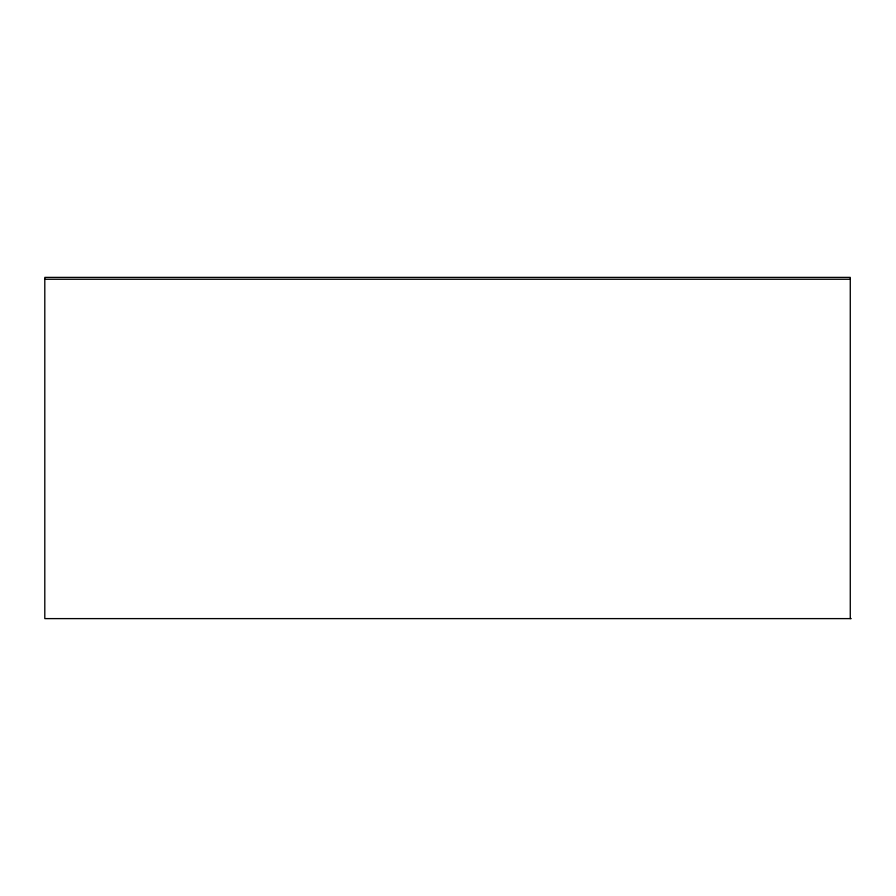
<?xml version="1.0" encoding="UTF-8"?>
<svg xmlns="http://www.w3.org/2000/svg" width="896" height="896" viewBox="0 0 896 896"><rect width="100%" height="100%" fill="white"/><g stroke="black" fill="none" stroke-linecap="round" stroke-linejoin="round"><path stroke-width="1.34" d="M44.8 279.261L850.27 279.261M851.2 618.61L44.8 618.61L44.8 277.39L850.27 277.39L850.27 618.61"/></g></svg>
